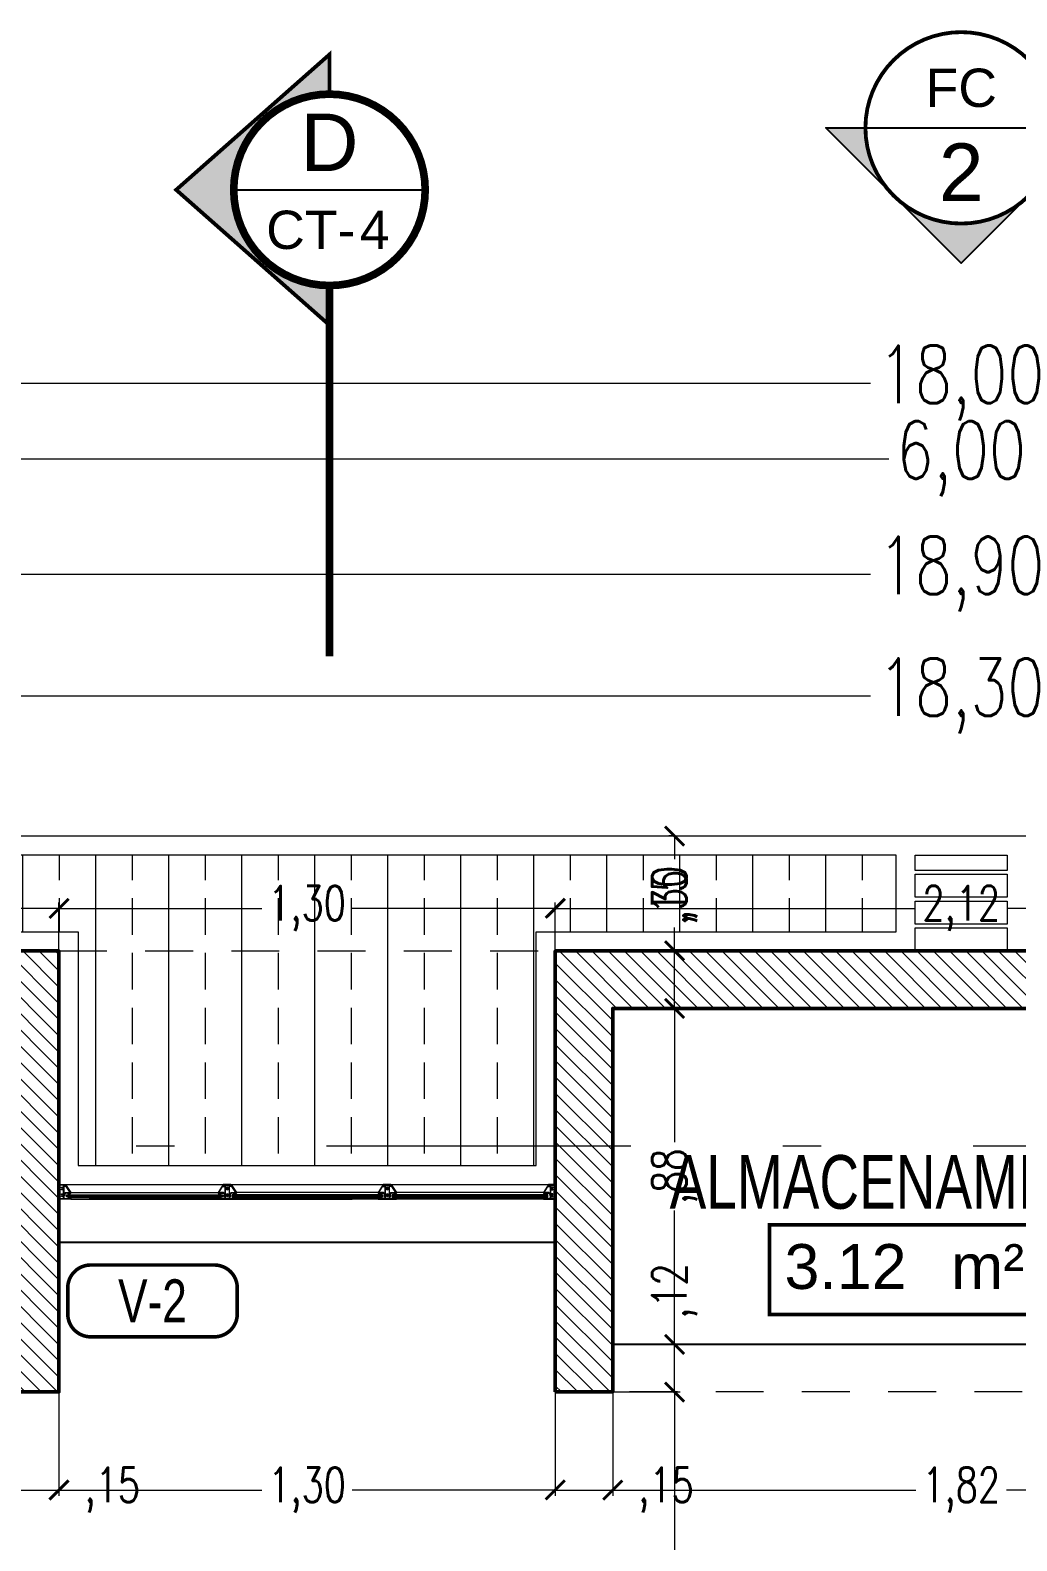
# Model space of a CAD drawing. Header units: millimetres. Extents: x 216 to 2687, y 57 to 1099.
# Drawn here: x 227.143 to 229.718, y 92.617 to 96.56 of the extents above; entities that cross this region are included whole.
import ezdxf
from ezdxf.enums import TextEntityAlignment as Align

# ---------------------------------------------------------------- set-up
doc = ezdxf.new("R2010")
doc.units = ezdxf.units.MM
doc.header["$LTSCALE"] = 0.5
doc.set_wipeout_variables(frame=1)
doc.header["$PDMODE"] = 35
doc.linetypes.add('DASHDOT2', pattern=[12.7, 6.35, -3.175, 0, -3.175])
doc.linetypes.add('HIDDEN', pattern=[0.375, 0.25, -0.125])
for name, color, linetype, lineweight in [('A-COTAS', 7, 'Continuous', 9), ('A-EJES', 7, 'DASHDOT2', 9), ('A-MUEB-FIJO', 44, 'Continuous', 15), ('A-MURO', 5, 'Continuous', 50), ('A-MURO-ACHU', 250, 'Continuous', 0), ('A-PISO', 7, 'Continuous', 15), ('A-PISO -ACHU', 55, 'Continuous', 0), ('A-PLAN-ACHU1', 105, 'Continuous', 9), ('A-PLAN-ACHU2', 146, 'Continuous', 0), ('A-PLAN-ACHU3', 250, 'Continuous', 0), ('A-PROY', 6, 'HIDDEN', 18), ('A-TEXT-ESPA', 1, 'Continuous', 9), ('A-TEXT-VENT', 2, 'Continuous', 9), ('A-VENT', 1, 'Continuous', 15), ('A-WIPEOUT', 255, 'Continuous', 0)]:
    doc.layers.add(name, color=color, linetype=linetype, lineweight=lineweight)
doc.layers.add('A-TEXT-SIMB', color=195, linetype='Continuous')
doc.layers.add('BORRADOR', color=3, linetype='Continuous', plot=False)
doc.styles.add('Cotas', font='romans.shx', dxfattribs={"width": 0.75})
doc.styles.add('ING_50', font='swisscl.ttf', dxfattribs={"height": 0.08})
doc.styles.add('ROTULO', font='swissl.ttf')
doc.styles.add('swis Lt BT', font='swissl.ttf')
doc.dimstyles.new("1-25'", dxfattribs={"dimtxt": 0.075, "dimasz": 0.05, "dimexe": 0.015, "dimexo": 0, "dimgap": 0.02, "dimtad": 0, "dimzin": 4, "dimtxsty": 'Cotas', "dimblk": 'ARCHTICK', "dimcen": 0.09, "dimclrd": 142, "dimclre": 2, "dimclrt": 2, "dimadec": 0, "dimazin": 0, "dimtfac": 1, "dimtmove": 0, "dimatfit": 3, "dimfxl": 0.1, "dimlwd": 13, "dimlwe": 9, "dimarcsym": 2})
doc.dimstyles.new("1-50'---", dxfattribs={"dimtxt": 0.15, "dimasz": 0.1, "dimexe": 0.045, "dimexo": 0, "dimgap": 0.02, "dimtad": 0, "dimzin": 4, "dimtxsty": 'Cotas', "dimblk": 'ARCHTICK', "dimcen": 0.09, "dimclrd": 40, "dimclre": 74, "dimclrt": 256, "dimadec": 0, "dimazin": 0, "dimtfac": 1, "dimtmove": 0, "dimatfit": 3, "dimfxl": 30, "dimfxlon": 1, "dimlwd": 13, "dimlwe": 9, "dimarcsym": 2})
pattern_1 = [(135, (-2414.348867, -998.31859), (-0.02121320344, -0.02121320344), [])]

# ---------------------------------------------------------------- blocks, each defined once
blk = doc.blocks.new('*U19')
at = {"layer": 'A-TEXT-SIMB'}
h = blk.add_hatch(color=256, dxfattribs=at)
edge = h.paths.add_edge_path()
edge.add_line((0.25, 0), (0.3536, 0))
edge.add_line((0.3536, 0), (0, -0.3536))
edge.add_line((0, -0.3536), (-0.3536, 0))
edge.add_line((-0.3536, 0), (-0.25, 0))
edge.add_arc((0, 0), 0.25, 180, 360)
for p, q in [((-0.25, 0), (0.25, 0)), ((0.25, 0), (0.3536, 0))]:
    blk.add_line(p, q, dxfattribs=at)
at = {"layer": 'A-TEXT-SIMB', "const_width": 0.01}
blk.add_lwpolyline([(0.25, 0, -0.999498), (-0.25, 0, -0.999498)], format="xyb", close=True, dxfattribs=at)
at = {"layer": 'A-TEXT-SIMB'}
blk.add_lwpolyline([(0.25, 0), (0.3536, 0), (0, -0.3536), (-0.3536, 0), (-0.25, 0, 1)], format="xyb", close=True, dxfattribs=at)
at = {"layer": 'A-TEXT-SIMB', "color": 0, "style": 'ROTULO'}
blk.add_text('FC', height=0.1, dxfattribs=at).set_placement((0.0001, 0.1046), align=Align.MIDDLE_CENTER)
at = {"layer": 'A-TEXT-SIMB', "color": 0, "style": 'ROTULO', "flags": 8}
blk.add_attdef('1', text='', height=0.15, dxfattribs=at).set_placement((0, -0.1157), align=Align.MIDDLE_CENTER)
blk = doc.blocks.new('*U25')
at = {"layer": 'A-TEXT-SIMB'}
h = blk.add_hatch(color=256, dxfattribs=at)
edge = h.paths.add_edge_path()
edge.add_line((0, -0.2498), (0, -0.3533))
edge.add_line((0, -0.3533), (-0.4, 0))
edge.add_line((-0.4, 0), (0, 0.3533))
edge.add_line((0, 0.3533), (0, 0.2498))
edge.add_arc((0, 0), 0.2498, 90, 270)
blk.add_line((-0.2498, 0), (0.2498, 0), dxfattribs=at)
for points, const_width in [([(0, -0.2498), (0, -0.3533), (-0.4, 0), (0, 0.3533), (0, 0.2498, 1)], 0.01), ([(0.2498, 0, -1), (-0.2498, 0, -1)], 0.02)]:
    blk.add_lwpolyline(points, format="xyb", close=True, dxfattribs=dict(at, const_width=const_width))
at = {"layer": 'A-TEXT-SIMB', "const_width": 0.02}
blk.add_lwpolyline([(0, -1.2174), (0, -0.2498)], dxfattribs=at)
at = {"layer": 'A-TEXT-SIMB', "color": 0, "style": 'ROTULO'}
blk.add_text('CT-', height=0.1, dxfattribs=at).set_placement((-0.0488, -0.1044), align=Align.MIDDLE_CENTER)
at = {"layer": 'A-TEXT-SIMB', "color": 0, "style": 'ROTULO', "flags": 8}
for tag, height, p in [('A', 0.15, (0, 0.1241)), ('1', 0.1, (0.1179, -0.1044))]:
    blk.add_attdef(tag, text='', height=height, dxfattribs=at).set_placement(p, align=Align.MIDDLE_CENTER)
blk = doc.blocks.new('IND_ESPACIO_PL')
at = {"layer": 'A-TEXT-ESPA', "color": 7, "const_width": 0.00945}
blk.add_lwpolyline([(-0.3615, 0), (-0.3615, -0.2344), (0.3615, -0.2344), (0.3615, 0)], close=True, dxfattribs=at)
at = {"layer": 'A-TEXT-ESPA', "color": 7, "style": 'swis Lt BT'}
blk.add_text('m²', height=0.11719, dxfattribs=at).set_placement((0.1124, -0.1674))
at = {"layer": 'A-TEXT-ESPA', "style": 'ING_50'}
blk.add_attdef('NOMBRE-DEL-ESPACIO', text='', height=0.14, dxfattribs=at).set_placement((0, 0), align=Align.BOTTOM_CENTER)
at = {"layer": 'A-TEXT-ESPA', "style": 'swis Lt BT'}
blk.add_attdef('00.00', text='', height=0.227, dxfattribs=at).set_placement((-0.3222, -0.1674), (0.068, -0.1674), align=Align.ALIGNED)
blk = doc.blocks.new('_ArchTick')
at = {"color": 0, "linetype": 'ByBlock', "const_width": 0.15}
blk.add_lwpolyline([(-0.5, -0.5), (0.5, 0.5)], dxfattribs=at)
blk = doc.blocks.new('*D89')
at = {"layer": 'A-COTAS', "color": 74, "linetype": 'DASHDOT2', "lineweight": 9, "transparency": 16777216}
for p, q in [((226.5728, 95.9569), (226.5728, 95.3965)), ((232.5728, 95.4415), (232.5728, 95.4865))]:
    blk.add_line(p, q, dxfattribs=at)
at = {"layer": 'A-COTAS', "color": 40, "linetype": 'Continuous', "lineweight": 13, "transparency": 16777216}
for p, q in [((226.5728, 95.4415), (229.384, 95.4415)), ((232.5728, 95.4415), (229.7615, 95.4415))]:
    blk.add_line(p, q, dxfattribs=at)
at = {"layer": 'DEFPOINTS', "color": 0, "transparency": 16777216}
for p in [(226.5728, 95.9569), (232.5728, 95.4415), (232.5728, 95.4415)]:
    blk.add_point(p, dxfattribs=at)
at = {"layer": 'A-COTAS', "color": 40, "lineweight": 13, "transparency": 16777216, "xscale": 0.1, "yscale": 0.1, "zscale": 0.1, "rotation": 180}
blk.add_blockref('_ArchTick', (226.5728, 95.4415), dxfattribs=at)
at = {"layer": 'A-COTAS', "color": 40, "lineweight": 13, "transparency": 16777216, "xscale": 0.1, "yscale": 0.1, "zscale": 0.1}
blk.add_blockref('_ArchTick', (232.5728, 95.4415), dxfattribs=at)
at = {"layer": 'A-COTAS', "transparency": 16777216, "insert": (229.5728, 95.4415), "char_height": 0.15, "attachment_point": 5, "style": 'Cotas'}
blk.add_mtext('6,00', dxfattribs=at)
blk = doc.blocks.new('*D91')
at = {"layer": 'A-COTAS', "color": 74, "linetype": 'DASHDOT2', "lineweight": 9, "transparency": 16777216}
for p, q in [((220.5728, 95.9569), (220.5728, 95.5942)), ((238.5728, 95.9569), (238.5728, 95.5942))]:
    blk.add_line(p, q, dxfattribs=at)
at = {"layer": 'A-COTAS', "color": 40, "linetype": 'Continuous', "lineweight": 13, "transparency": 16777216}
for p, q in [((220.5728, 95.6392), (229.3358, 95.6392)), ((238.5728, 95.6392), (229.8097, 95.6392))]:
    blk.add_line(p, q, dxfattribs=at)
at = {"layer": 'DEFPOINTS', "color": 0, "transparency": 16777216}
for p in [(220.5728, 95.9569), (238.5728, 95.9569), (238.5728, 95.6392)]:
    blk.add_point(p, dxfattribs=at)
at = {"layer": 'A-COTAS', "color": 40, "lineweight": 13, "transparency": 16777216, "xscale": 0.1, "yscale": 0.1, "zscale": 0.1, "rotation": 180}
blk.add_blockref('_ArchTick', (220.5728, 95.6392), dxfattribs=at)
at = {"layer": 'A-COTAS', "color": 40, "lineweight": 13, "transparency": 16777216, "xscale": 0.1, "yscale": 0.1, "zscale": 0.1}
blk.add_blockref('_ArchTick', (238.5728, 95.6392), dxfattribs=at)
at = {"layer": 'A-COTAS', "transparency": 16777216, "insert": (229.5728, 95.6392), "char_height": 0.15, "attachment_point": 5, "style": 'Cotas'}
blk.add_mtext('18,00', dxfattribs=at)
blk = doc.blocks.new('*D93')
at = {"layer": 'A-COTAS', "color": 74, "linetype": 'DASHDOT2', "lineweight": 9, "transparency": 16777216}
for p, q in [((220.4228, 94.1569), (220.4228, 94.8675)), ((238.7228, 94.1569), (238.7228, 94.8675))]:
    blk.add_line(p, q, dxfattribs=at)
at = {"layer": 'A-COTAS', "color": 40, "linetype": 'Continuous', "lineweight": 13, "transparency": 16777216}
for p, q in [((220.4228, 94.8225), (229.3358, 94.8225)), ((238.7228, 94.8225), (229.8097, 94.8225))]:
    blk.add_line(p, q, dxfattribs=at)
at = {"layer": 'DEFPOINTS', "color": 0, "transparency": 16777216}
for p in [(238.7228, 94.8225), (220.4228, 94.1569), (238.7228, 94.1569)]:
    blk.add_point(p, dxfattribs=at)
at = {"layer": 'A-COTAS', "color": 40, "lineweight": 13, "transparency": 16777216, "xscale": 0.1, "yscale": 0.1, "zscale": 0.1, "rotation": 180}
blk.add_blockref('_ArchTick', (220.4228, 94.8225), dxfattribs=at)
at = {"layer": 'A-COTAS', "color": 40, "lineweight": 13, "transparency": 16777216, "xscale": 0.1, "yscale": 0.1, "zscale": 0.1}
blk.add_blockref('_ArchTick', (238.7228, 94.8225), dxfattribs=at)
at = {"layer": 'A-COTAS', "transparency": 16777216, "insert": (229.5728, 94.8225), "char_height": 0.15, "attachment_point": 5, "style": 'Cotas'}
blk.add_mtext('18,30', dxfattribs=at)
blk = doc.blocks.new('*D95')
at = {"layer": 'A-COTAS', "color": 74, "linetype": 'DASHDOT2', "lineweight": 9, "transparency": 16777216}
for p, q in [((220.1228, 94.4569), (220.1228, 95.1855)), ((239.0228, 94.4569), (239.0228, 95.1855))]:
    blk.add_line(p, q, dxfattribs=at)
at = {"layer": 'A-COTAS', "color": 40, "linetype": 'Continuous', "lineweight": 13, "transparency": 16777216}
for p, q in [((220.1228, 95.1405), (229.3358, 95.1405)), ((239.0228, 95.1405), (229.8097, 95.1405))]:
    blk.add_line(p, q, dxfattribs=at)
at = {"layer": 'DEFPOINTS', "color": 0, "transparency": 16777216}
for p in [(239.0228, 95.1405), (220.1228, 94.4569), (239.0228, 94.4569)]:
    blk.add_point(p, dxfattribs=at)
at = {"layer": 'A-COTAS', "color": 40, "lineweight": 13, "transparency": 16777216, "xscale": 0.1, "yscale": 0.1, "zscale": 0.1, "rotation": 180}
blk.add_blockref('_ArchTick', (220.1228, 95.1405), dxfattribs=at)
at = {"layer": 'A-COTAS', "color": 40, "lineweight": 13, "transparency": 16777216, "xscale": 0.1, "yscale": 0.1, "zscale": 0.1}
blk.add_blockref('_ArchTick', (239.0228, 95.1405), dxfattribs=at)
at = {"layer": 'A-COTAS', "transparency": 16777216, "insert": (229.5728, 95.1405), "char_height": 0.15, "attachment_point": 5, "style": 'Cotas'}
blk.add_mtext('18,90', dxfattribs=at)
blk = doc.blocks.new('*D100')
at = {"layer": 'A-COTAS', "color": 2, "linetype": 'DASHDOT2', "lineweight": 9, "transparency": 16777216}
for p, q in [((225.9271, 94.1569), (225.9271, 94.2828)), ((227.2184, 94.1569), (227.2184, 94.2828))]:
    blk.add_line(p, q, dxfattribs=at)
at = {"layer": 'A-COTAS', "color": 142, "linetype": 'Continuous', "lineweight": 13, "transparency": 16777216}
for p, q in [((225.9271, 94.2678), (226.4563, 94.2678)), ((227.2184, 94.2678), (226.6892, 94.2678))]:
    blk.add_line(p, q, dxfattribs=at)
at = {"layer": 'DEFPOINTS', "color": 0, "transparency": 16777216}
for p in [(227.2184, 94.2678), (225.9271, 94.1569), (227.2184, 94.1569)]:
    blk.add_point(p, dxfattribs=at)
at = {"layer": 'A-COTAS', "color": 142, "lineweight": 13, "transparency": 16777216, "xscale": 0.05, "yscale": 0.05, "zscale": 0.05, "rotation": 180}
blk.add_blockref('_ArchTick', (225.9271, 94.2678), dxfattribs=at)
at = {"layer": 'A-COTAS', "color": 142, "lineweight": 13, "transparency": 16777216, "xscale": 0.05, "yscale": 0.05, "zscale": 0.05}
blk.add_blockref('_ArchTick', (227.2184, 94.2678), dxfattribs=at)
at = {"layer": 'A-COTAS', "color": 2, "transparency": 16777216, "insert": (226.5728, 94.2678), "char_height": 0.09, "attachment_point": 5, "style": 'Cotas'}
blk.add_mtext('1,29', dxfattribs=at)
blk = doc.blocks.new('*D101')
at = {"layer": 'A-COTAS', "color": 2, "linetype": 'DASHDOT2', "lineweight": 9, "transparency": 16777216}
for p, q in [((227.2184, 94.1569), (227.2184, 94.2828)), ((228.5134, 94.1569), (228.5134, 94.2828))]:
    blk.add_line(p, q, dxfattribs=at)
at = {"layer": 'A-COTAS', "color": 142, "linetype": 'Continuous', "lineweight": 13, "transparency": 16777216}
for p, q in [((227.2184, 94.2678), (227.7478, 94.2678)), ((228.5134, 94.2678), (227.9839, 94.2678))]:
    blk.add_line(p, q, dxfattribs=at)
at = {"layer": 'DEFPOINTS', "color": 0, "transparency": 16777216}
for p in [(228.5134, 94.2678), (227.2184, 94.1569), (228.5134, 94.1569)]:
    blk.add_point(p, dxfattribs=at)
at = {"layer": 'A-COTAS', "color": 142, "lineweight": 13, "transparency": 16777216, "xscale": 0.05, "yscale": 0.05, "zscale": 0.05, "rotation": 180}
blk.add_blockref('_ArchTick', (227.2184, 94.2678), dxfattribs=at)
at = {"layer": 'A-COTAS', "color": 142, "lineweight": 13, "transparency": 16777216, "xscale": 0.05, "yscale": 0.05, "zscale": 0.05}
blk.add_blockref('_ArchTick', (228.5134, 94.2678), dxfattribs=at)
at = {"layer": 'A-COTAS', "color": 2, "transparency": 16777216, "insert": (227.8659, 94.2678), "char_height": 0.09, "attachment_point": 5, "style": 'Cotas'}
blk.add_mtext('1,30', dxfattribs=at)
blk = doc.blocks.new('*D102')
at = {"layer": 'A-COTAS', "color": 2, "linetype": 'DASHDOT2', "lineweight": 9, "transparency": 16777216}
for p, q in [((228.5134, 94.1569), (228.5134, 94.2828)), ((230.6321, 94.1569), (230.6321, 94.2828))]:
    blk.add_line(p, q, dxfattribs=at)
at = {"layer": 'A-COTAS', "color": 142, "linetype": 'Continuous', "lineweight": 13, "transparency": 16777216}
for p, q in [((228.5134, 94.2678), (229.4499, 94.2678)), ((230.6321, 94.2678), (229.6956, 94.2678))]:
    blk.add_line(p, q, dxfattribs=at)
at = {"layer": 'DEFPOINTS', "color": 0, "transparency": 16777216}
for p in [(230.6321, 94.2678), (228.5134, 94.1569), (230.6321, 94.1569)]:
    blk.add_point(p, dxfattribs=at)
at = {"layer": 'A-COTAS', "color": 142, "lineweight": 13, "transparency": 16777216, "xscale": 0.05, "yscale": 0.05, "zscale": 0.05, "rotation": 180}
blk.add_blockref('_ArchTick', (228.5134, 94.2678), dxfattribs=at)
at = {"layer": 'A-COTAS', "color": 142, "lineweight": 13, "transparency": 16777216, "xscale": 0.05, "yscale": 0.05, "zscale": 0.05}
blk.add_blockref('_ArchTick', (230.6321, 94.2678), dxfattribs=at)
at = {"layer": 'A-COTAS', "color": 2, "transparency": 16777216, "insert": (229.5728, 94.2678), "char_height": 0.09, "attachment_point": 5, "style": 'Cotas'}
blk.add_mtext('2,12', dxfattribs=at)
blk = doc.blocks.new('*D117')
at = {"layer": 'A-COTAS', "color": 2, "linetype": 'DASHDOT2', "lineweight": 9, "transparency": 16777216}
for p, q in [((227.0684, 93.0054), (227.0684, 92.7344)), ((227.2184, 93.0054), (227.2184, 92.7344))]:
    blk.add_line(p, q, dxfattribs=at)
at = {"layer": 'A-COTAS', "color": 142, "linetype": 'Continuous', "lineweight": 13, "transparency": 16777216}
for p, q in [((227.0684, 92.7494), (227.2184, 92.7494)), ((227.2184, 92.7494), (227.2684, 92.7494))]:
    blk.add_line(p, q, dxfattribs=at)
at = {"layer": 'DEFPOINTS', "color": 0, "transparency": 16777216}
for p in [(227.0684, 93.0054), (227.2184, 93.0054), (227.2184, 92.7494)]:
    blk.add_point(p, dxfattribs=at)
at = {"layer": 'A-COTAS', "color": 142, "lineweight": 13, "transparency": 16777216, "xscale": 0.05, "yscale": 0.05, "zscale": 0.05, "rotation": 180}
blk.add_blockref('_ArchTick', (227.0684, 92.7494), dxfattribs=at)
at = {"layer": 'A-COTAS', "color": 142, "lineweight": 13, "transparency": 16777216, "xscale": 0.05, "yscale": 0.05, "zscale": 0.05}
blk.add_blockref('_ArchTick', (227.2184, 92.7494), dxfattribs=at)
at = {"layer": 'A-COTAS', "color": 2, "transparency": 16777216, "insert": (227.3575, 92.7494), "char_height": 0.09, "attachment_point": 5, "style": 'Cotas'}
blk.add_mtext(',15', dxfattribs=at)
blk = doc.blocks.new('*D118')
at = {"layer": 'A-COTAS', "color": 2, "linetype": 'DASHDOT2', "lineweight": 9, "transparency": 16777216}
for p, q in [((227.2184, 93.0054), (227.2184, 92.7344)), ((228.5134, 93.0054), (228.5134, 92.7344))]:
    blk.add_line(p, q, dxfattribs=at)
at = {"layer": 'A-COTAS', "color": 142, "linetype": 'Continuous', "lineweight": 13, "transparency": 16777216}
for p, q in [((227.2184, 92.7494), (227.7478, 92.7494)), ((228.5134, 92.7494), (227.9839, 92.7494))]:
    blk.add_line(p, q, dxfattribs=at)
at = {"layer": 'DEFPOINTS', "color": 0, "transparency": 16777216}
for p in [(227.2184, 93.0054), (228.5134, 93.0054), (228.5134, 92.7494)]:
    blk.add_point(p, dxfattribs=at)
at = {"layer": 'A-COTAS', "color": 142, "lineweight": 13, "transparency": 16777216, "xscale": 0.05, "yscale": 0.05, "zscale": 0.05, "rotation": 180}
blk.add_blockref('_ArchTick', (227.2184, 92.7494), dxfattribs=at)
at = {"layer": 'A-COTAS', "color": 142, "lineweight": 13, "transparency": 16777216, "xscale": 0.05, "yscale": 0.05, "zscale": 0.05}
blk.add_blockref('_ArchTick', (228.5134, 92.7494), dxfattribs=at)
at = {"layer": 'A-COTAS', "color": 2, "transparency": 16777216, "insert": (227.8659, 92.7494), "char_height": 0.09, "attachment_point": 5, "style": 'Cotas'}
blk.add_mtext('1,30', dxfattribs=at)
blk = doc.blocks.new('*D119')
at = {"layer": 'A-COTAS', "color": 2, "linetype": 'DASHDOT2', "lineweight": 9, "transparency": 16777216}
for p, q in [((228.5134, 93.0054), (228.5134, 92.7344)), ((228.6634, 93.0054), (228.6634, 92.7344))]:
    blk.add_line(p, q, dxfattribs=at)
at = {"layer": 'A-COTAS', "color": 142, "linetype": 'Continuous', "lineweight": 13, "transparency": 16777216}
for p, q in [((228.5134, 92.7494), (228.6634, 92.7494)), ((228.6634, 92.7494), (228.7134, 92.7494))]:
    blk.add_line(p, q, dxfattribs=at)
at = {"layer": 'DEFPOINTS', "color": 0, "transparency": 16777216}
for p in [(228.5134, 93.0054), (228.6634, 93.0054), (228.6634, 92.7494)]:
    blk.add_point(p, dxfattribs=at)
at = {"layer": 'A-COTAS', "color": 142, "lineweight": 13, "transparency": 16777216, "xscale": 0.05, "yscale": 0.05, "zscale": 0.05, "rotation": 180}
blk.add_blockref('_ArchTick', (228.5134, 92.7494), dxfattribs=at)
at = {"layer": 'A-COTAS', "color": 142, "lineweight": 13, "transparency": 16777216, "xscale": 0.05, "yscale": 0.05, "zscale": 0.05}
blk.add_blockref('_ArchTick', (228.6634, 92.7494), dxfattribs=at)
at = {"layer": 'A-COTAS', "color": 2, "transparency": 16777216, "insert": (228.8025, 92.7494), "char_height": 0.09, "attachment_point": 5, "style": 'Cotas'}
blk.add_mtext(',15', dxfattribs=at)
blk = doc.blocks.new('*D120')
at = {"layer": 'A-COTAS', "color": 2, "linetype": 'DASHDOT2', "lineweight": 9, "transparency": 16777216}
for p, q in [((228.6634, 93.0054), (228.6634, 92.7344)), ((230.4821, 93.0054), (230.4821, 92.7344))]:
    blk.add_line(p, q, dxfattribs=at)
at = {"layer": 'A-COTAS', "color": 142, "linetype": 'Continuous', "lineweight": 13, "transparency": 16777216}
for p, q in [((228.6634, 92.7494), (229.4547, 92.7494)), ((230.4821, 92.7494), (229.6908, 92.7494))]:
    blk.add_line(p, q, dxfattribs=at)
at = {"layer": 'DEFPOINTS', "color": 0, "transparency": 16777216}
for p in [(228.6634, 93.0054), (230.4821, 93.0054), (230.4821, 92.7494)]:
    blk.add_point(p, dxfattribs=at)
at = {"layer": 'A-COTAS', "color": 142, "lineweight": 13, "transparency": 16777216, "xscale": 0.05, "yscale": 0.05, "zscale": 0.05, "rotation": 180}
blk.add_blockref('_ArchTick', (228.6634, 92.7494), dxfattribs=at)
at = {"layer": 'A-COTAS', "color": 142, "lineweight": 13, "transparency": 16777216, "xscale": 0.05, "yscale": 0.05, "zscale": 0.05}
blk.add_blockref('_ArchTick', (230.4821, 92.7494), dxfattribs=at)
at = {"layer": 'A-COTAS', "color": 2, "transparency": 16777216, "insert": (229.5728, 92.7494), "char_height": 0.09, "attachment_point": 5, "style": 'Cotas'}
blk.add_mtext('1,82', dxfattribs=at)
blk = doc.blocks.new('ALN-177', base_point=(0.5588, 0.5404))
at = {"layer": 'A-PLAN-ACHU1'}
for p, q in [((0.5343, 0.5506), (0.5324, 0.5529)), ((0.5344, 0.5519), (0.5324, 0.5529)), ((0.5361, 0.5528), (0.5344, 0.5519)), ((0.5361, 0.5485), (0.5361, 0.5528)), ((0.5343, 0.5506), (0.5324, 0.5484)), ((0.5343, 0.5494), (0.5324, 0.5484)), ((0.5361, 0.5485), (0.5343, 0.5494))]:
    blk.add_line(p, q, dxfattribs=at)
at = {"layer": 'A-VENT'}
blk.add_lwpolyline([(0.5558, 0.5404), (0.5588, 0.5404), (0.5588, 0.5419), (0.5377, 0.5555), (0.5362, 0.5555), (0.5343, 0.554), (0.5343, 0.5521), (0.5362, 0.5536), (0.5362, 0.5478), (0.5343, 0.5493), (0.5343, 0.5481), (0.5362, 0.5466), (0.5362, 0.5418), (0.5332, 0.5388), (0.5295, 0.5388), (0.5295, 0.5386), (0.5305, 0.5376), (0.5342, 0.5376), (0.5377, 0.5412), (0.5377, 0.5537), (0.5561, 0.5419), (0.5541, 0.5419), (0.5541, 0.5389, 1), (0.5566, 0.5389)], format="xyb", close=True, dxfattribs=at)
blk = doc.blocks.new('ALN-292')
at = {"layer": 'A-VENT'}
blk.add_lwpolyline([(0, 0.024), (0, 0), (0.0035, 0), (0.0035, 0.0025), (0.0015, 0.0015), (0.0015, 0.0079), (0.0035, 0.0069), (0.0035, 0.008), (0.0015, 0.009), (0.0015, 0.0179), (0.007, 0.0179), (0.007, 0.015), (0.01, 0.015), (0.0092, 0.0165), (0.0085, 0.0165), (0.0085, 0.0179), (0.0365, 0.0179), (0.0365, 0.0165), (0.0358, 0.0165), (0.035, 0.015), (0.038, 0.015), (0.038, 0.024), (0.038, 0.033), (0.035, 0.033), (0.0358, 0.0315), (0.0365, 0.0315), (0.0365, 0.0301), (0.0085, 0.0301), (0.0085, 0.0315), (0.0092, 0.0315), (0.01, 0.033), (0.007, 0.033), (0.007, 0.0301), (0.0015, 0.0301), (0.0015, 0.039), (0.0035, 0.04), (0.0035, 0.0411), (0.0015, 0.0401), (0.0015, 0.0465), (0.0035, 0.0455), (0.0035, 0.048), (0, 0.048)], close=True, dxfattribs=at)
for points in [[(0.0092, 0.0274, 0.352285), (0.0065, 0.024, 0.352285), (0.0092, 0.0206), (0.0092, 0.0194), (0.0015, 0.0194), (0.0015, 0.024), (0.0015, 0.0286), (0.0092, 0.0286)], [(0.008, 0.024, 1), (0.012, 0.024, 1)], [(0.0272, 0.0274, 0.352285), (0.0245, 0.024, 0.352285), (0.0272, 0.0206), (0.0272, 0.0194), (0.0107, 0.0194), (0.0107, 0.0206, 0.352285), (0.0135, 0.024, 0.352285), (0.0107, 0.0274), (0.0107, 0.0286), (0.0272, 0.0286)], [(0.026, 0.024, 1), (0.03, 0.024, 1)], [(0.0288, 0.0206, 0.352285), (0.0315, 0.024, 0.352285), (0.0288, 0.0274), (0.0288, 0.0286), (0.0365, 0.0286), (0.0365, 0.024), (0.0365, 0.0194), (0.0288, 0.0194)]]:
    blk.add_lwpolyline(points, format="xyb", close=True, dxfattribs=at)
blk = doc.blocks.new('V-2_PL_BLQ4')
at = {"layer": 'A-PLAN-ACHU1'}
for points in [[(0.4266, 0.1175), (0.0197, 0.1175), (0.0197, 0.1235), (0.4266, 0.1235)], [(0.452, 0.1175), (0.844, 0.1175), (0.844, 0.1235), (0.452, 0.1235)], [(0.8694, 0.1175), (1.2753, 0.1175), (1.2753, 0.1235), (0.8694, 0.1235)]]:
    blk.add_lwpolyline(points, close=True, dxfattribs=at)
for points in [[(0.0282, 0.1141), (0.0239, 0.1141), (0.0249, 0.1159), (0.0239, 0.1178), (0.0261, 0.1159), (0.0283, 0.1178), (0.0273, 0.1158), (0.0282, 0.1141)], [(0.4222, 0.1141), (0.4179, 0.1141), (0.4188, 0.1159), (0.4178, 0.1178), (0.42, 0.1159), (0.4223, 0.1178), (0.4213, 0.1158), (0.4222, 0.1141)], [(0.4563, 0.1141), (0.4607, 0.1141), (0.4597, 0.1159), (0.4607, 0.1178), (0.4585, 0.1159), (0.4563, 0.1178), (0.4573, 0.1158), (0.4563, 0.1141)], [(0.8397, 0.1141), (0.8354, 0.1141), (0.8363, 0.1159), (0.8353, 0.1178), (0.8375, 0.1159), (0.8398, 0.1178), (0.8387, 0.1158), (0.8397, 0.1141)], [(0.8738, 0.1141), (0.8781, 0.1141), (0.8772, 0.1159), (0.8782, 0.1178), (0.876, 0.1159), (0.8737, 0.1178), (0.8748, 0.1158), (0.8738, 0.1141)], [(0.8737, 0.1141), (0.8781, 0.1141), (0.8771, 0.1159), (0.8781, 0.1178), (0.8759, 0.1159), (0.8737, 0.1178), (0.8747, 0.1158), (0.8737, 0.1141)], [(1.2668, 0.1141), (1.2711, 0.1141), (1.2701, 0.1159), (1.2711, 0.1178), (1.2689, 0.1159), (1.2667, 0.1178), (1.2677, 0.1158), (1.2668, 0.1141)]]:
    blk.add_lwpolyline(points, dxfattribs=at)
at = {"layer": 'A-PLAN-ACHU2'}
for points in [[(0.4266, 0.1205), (0.0197, 0.1205)], [(0.031, 0.1289), (0.4153, 0.1289)], [(0.452, 0.1205), (0.844, 0.1205)], [(0.8327, 0.1289), (0.4633, 0.1289)], [(0.8694, 0.1205), (1.2753, 0.1205)], [(1.264, 0.1289), (0.8807, 0.1289)], [(0.4153, 0.1155), (0.031, 0.1155)], [(0.031, 0.112), (0.4259, 0.112)], [(0.4153, 0.112), (0.0784, 0.112)], [(0.8327, 0.112), (0.4526, 0.112)], [(0.4633, 0.1155), (0.8327, 0.1155)], [(0.4633, 0.112), (0.7652, 0.112)], [(1.264, 0.112), (0.87, 0.112)], [(0.8807, 0.1155), (1.264, 0.1155)]]:
    blk.add_lwpolyline(points, dxfattribs=at)
at = {"layer": 'A-VENT'}
blk.add_lwpolyline([(1.295, 0.15), (1.295, 0), (0, 0), (0, 0.15)], close=True, dxfattribs=at)
for points in [[(0.0079, 0.121, 3.732051), (0.0079, 0.123), (0.0066, 0.1238), (0.0066, 0.1255), (0.0116, 0.1255), (0.0116, 0.1365), (0.0066, 0.1365), (0.0066, 0.1382), (0.0079, 0.139, 3.732051), (0.0079, 0.141), (0.0066, 0.1418), (0.0066, 0.1435), (0.0116, 0.1435), (0.0116, 0.1485), (0.0016, 0.1485), (0.0016, 0.1464), (0, 0.148), (0, 0.15), (0.016, 0.15), (0.016, 0.147), (0.0145, 0.1478), (0.0145, 0.1485), (0.0131, 0.1485), (0.0131, 0.1135), (0.022, 0.1135), (0.023, 0.1155), (0.0241, 0.1155), (0.0231, 0.1135), (0.0295, 0.1135), (0.0285, 0.1155), (0.031, 0.1155), (0.031, 0.112), (0, 0.112), (0, 0.114), (0.0016, 0.1156), (0.0016, 0.1135), (0.0116, 0.1135), (0.0116, 0.1185), (0.0066, 0.1185), (0.0066, 0.1202)], [(1.2871, 0.121, -3.732051), (1.2871, 0.123), (1.2884, 0.1238), (1.2884, 0.1255), (1.2834, 0.1255), (1.2834, 0.1365), (1.2884, 0.1365), (1.2884, 0.1382), (1.2871, 0.139, -3.732051), (1.2871, 0.141), (1.2884, 0.1418), (1.2884, 0.1435), (1.2834, 0.1435), (1.2834, 0.1485), (1.2934, 0.1485), (1.2934, 0.1464), (1.295, 0.148), (1.295, 0.15), (1.279, 0.15), (1.279, 0.147), (1.2805, 0.1478), (1.2805, 0.1485), (1.2819, 0.1485), (1.2819, 0.1135), (1.273, 0.1135), (1.272, 0.1155), (1.2709, 0.1155), (1.2719, 0.1135), (1.2655, 0.1135), (1.2665, 0.1155), (1.264, 0.1155), (1.264, 0.112), (1.295, 0.112), (1.295, 0.114), (1.2934, 0.1156), (1.2934, 0.1135), (1.2834, 0.1135), (1.2834, 0.1185), (1.2884, 0.1185), (1.2884, 0.1202)]]:
    blk.add_lwpolyline(points, format="xyb", close=True, dxfattribs=at)
at = {"layer": 'A-VENT', "xscale": -1, "rotation": 270}
for p in [(0.0159, 0.15), (0.4482, 0.15), (0.8656, 0.15)]:
    blk.add_blockref('ALN-177', p, dxfattribs=at)
at = {"layer": 'A-VENT', "rotation": 90}
for name, p in [('ALN-177', (0.4303, 0.15)), ('ALN-292', (0.4633, 0.112)), ('ALN-177', (0.8477, 0.15)), ('ALN-292', (0.8807, 0.112)), ('ALN-177', (1.2791, 0.15))]:
    blk.add_blockref(name, p, dxfattribs=at)
blk = doc.blocks.new('*D347')
at = {"layer": 'A-COTAS', "color": 2, "linetype": 'DASHDOT2', "lineweight": 9, "transparency": 16777216}
for p, q in [((228.6634, 93.0054), (228.8398, 93.0054)), ((229.0228, 88.6969), (228.8098, 88.6969))]:
    blk.add_line(p, q, dxfattribs=at)
at = {"layer": 'A-COTAS', "color": 142, "linetype": 'Continuous', "lineweight": 13, "transparency": 16777216}
for p, q in [((228.8248, 93.0054), (228.8248, 90.9644)), ((228.8248, 88.6969), (228.8248, 90.7379))]:
    blk.add_line(p, q, dxfattribs=at)
at = {"layer": 'DEFPOINTS', "color": 0, "transparency": 16777216}
for p in [(228.6634, 93.0054), (228.8248, 93.0054), (229.0228, 88.6969)]:
    blk.add_point(p, dxfattribs=at)
at = {"layer": 'A-COTAS', "color": 142, "lineweight": 13, "transparency": 16777216, "xscale": 0.05, "yscale": 0.05, "zscale": 0.05}
for p, rotation in [((228.8248, 93.0054), 90), ((228.8248, 88.6969), 270)]:
    blk.add_blockref('_ArchTick', p, dxfattribs=dict(at, rotation=rotation))
at = {"layer": 'A-COTAS', "color": 2, "transparency": 16777216, "insert": (228.8248, 90.8512), "char_height": 0.09, "attachment_point": 5, "rotation": 90, "style": 'Cotas'}
blk.add_mtext('4,31', dxfattribs=at)
blk = doc.blocks.new('*D348')
at = {"layer": 'A-COTAS', "color": 142, "linetype": 'Continuous', "lineweight": 13, "transparency": 16777216}
for p, q in [((228.8248, 93.1298), (228.8248, 93.1798)), ((228.8248, 93.0054), (228.8248, 93.1298))]:
    blk.add_line(p, q, dxfattribs=at)
at = {"layer": 'A-COTAS', "color": 2, "linetype": 'DASHDOT2', "lineweight": 9, "transparency": 16777216}
for p, q in [((228.6634, 93.1298), (228.8398, 93.1298)), ((228.6634, 93.0054), (228.8398, 93.0054))]:
    blk.add_line(p, q, dxfattribs=at)
at = {"layer": 'DEFPOINTS', "color": 0, "transparency": 16777216}
for p in [(228.6634, 93.1298), (228.8248, 93.1298), (228.6634, 93.0054)]:
    blk.add_point(p, dxfattribs=at)
at = {"layer": 'A-COTAS', "color": 142, "lineweight": 13, "transparency": 16777216, "xscale": 0.05, "yscale": 0.05, "zscale": 0.05}
for p, rotation in [((228.8248, 93.1298), 90), ((228.8248, 93.0054), 270)]:
    blk.add_blockref('_ArchTick', p, dxfattribs=dict(at, rotation=rotation))
at = {"layer": 'A-COTAS', "color": 2, "transparency": 16777216, "insert": (228.8248, 93.2689), "char_height": 0.09, "attachment_point": 5, "rotation": 90, "style": 'Cotas'}
blk.add_mtext(',12', dxfattribs=at)
blk = doc.blocks.new('*D349')
at = {"layer": 'A-COTAS', "color": 2, "linetype": 'DASHDOT2', "lineweight": 9, "transparency": 16777216}
for p, q in [((228.8248, 94.0069), (228.8098, 94.0069)), ((228.6634, 93.1298), (228.8398, 93.1298))]:
    blk.add_line(p, q, dxfattribs=at)
at = {"layer": 'A-COTAS', "color": 142, "linetype": 'Continuous', "lineweight": 13, "transparency": 16777216}
for p, q in [((228.8248, 94.0069), (228.8248, 93.6575)), ((228.8248, 93.1298), (228.8248, 93.4793))]:
    blk.add_line(p, q, dxfattribs=at)
at = {"layer": 'DEFPOINTS', "color": 0, "transparency": 16777216}
for p in [(228.8248, 94.0069), (228.8248, 94.0069), (228.6634, 93.1298)]:
    blk.add_point(p, dxfattribs=at)
at = {"layer": 'A-COTAS', "color": 142, "lineweight": 13, "transparency": 16777216, "xscale": 0.05, "yscale": 0.05, "zscale": 0.05}
for p, rotation in [((228.8248, 94.0069), 90), ((228.8248, 93.1298), 270)]:
    blk.add_blockref('_ArchTick', p, dxfattribs=dict(at, rotation=rotation))
at = {"layer": 'A-COTAS', "color": 2, "transparency": 16777216, "insert": (228.8248, 93.5684), "char_height": 0.09, "attachment_point": 5, "rotation": 90, "style": 'Cotas'}
blk.add_mtext(',88', dxfattribs=at)
blk = doc.blocks.new('*D350')
at = {"layer": 'A-COTAS', "color": 142, "linetype": 'Continuous', "lineweight": 13, "transparency": 16777216}
for p, q in [((228.8248, 94.1569), (228.8248, 94.2069)), ((228.8248, 94.0069), (228.8248, 94.1569))]:
    blk.add_line(p, q, dxfattribs=at)
at = {"layer": 'A-COTAS', "color": 2, "linetype": 'DASHDOT2', "lineweight": 9, "transparency": 16777216}
for p, q in [((228.8248, 94.1569), (228.8098, 94.1569)), ((228.8248, 94.0069), (228.8098, 94.0069))]:
    blk.add_line(p, q, dxfattribs=at)
at = {"layer": 'DEFPOINTS', "color": 0, "transparency": 16777216}
for p in [(228.8248, 94.1569), (228.8248, 94.1569), (228.8248, 94.0069)]:
    blk.add_point(p, dxfattribs=at)
at = {"layer": 'A-COTAS', "color": 142, "lineweight": 13, "transparency": 16777216, "xscale": 0.05, "yscale": 0.05, "zscale": 0.05}
for p, rotation in [((228.8248, 94.1569), 90), ((228.8248, 94.0069), 270)]:
    blk.add_blockref('_ArchTick', p, dxfattribs=dict(at, rotation=rotation))
at = {"layer": 'A-COTAS', "color": 2, "transparency": 16777216, "insert": (228.8248, 94.296), "char_height": 0.09, "attachment_point": 5, "rotation": 90, "style": 'Cotas'}
blk.add_mtext(',15', dxfattribs=at)
blk = doc.blocks.new('*D351')
at = {"layer": 'A-COTAS', "color": 2, "linetype": 'DASHDOT2', "lineweight": 9, "transparency": 16777216}
for p, q in [((228.8248, 94.4569), (228.8098, 94.4569)), ((228.8248, 94.1569), (228.8098, 94.1569))]:
    blk.add_line(p, q, dxfattribs=at)
at = {"layer": 'A-COTAS', "color": 142, "linetype": 'Continuous', "lineweight": 13, "transparency": 16777216}
for p, q in [((228.8248, 94.4569), (228.8248, 94.396)), ((228.8248, 94.1569), (228.8248, 94.2178))]:
    blk.add_line(p, q, dxfattribs=at)
at = {"layer": 'DEFPOINTS', "color": 0, "transparency": 16777216}
for p in [(228.8248, 94.4569), (228.8248, 94.4569), (228.8248, 94.1569)]:
    blk.add_point(p, dxfattribs=at)
at = {"layer": 'A-COTAS', "color": 142, "lineweight": 13, "transparency": 16777216, "xscale": 0.05, "yscale": 0.05, "zscale": 0.05}
for p, rotation in [((228.8248, 94.4569), 90), ((228.8248, 94.1569), 270)]:
    blk.add_blockref('_ArchTick', p, dxfattribs=dict(at, rotation=rotation))
at = {"layer": 'A-COTAS', "color": 2, "transparency": 16777216, "insert": (228.8248, 94.3069), "char_height": 0.09, "attachment_point": 5, "rotation": 90, "style": 'Cotas'}
blk.add_mtext(',30', dxfattribs=at)

msp = doc.modelspace()

# ---------------------------------------------------------------- hatches: boundary and pattern name
at = {"layer": 'A-MURO-ACHU'}
h = msp.add_hatch(dxfattribs=at)
h.set_pattern_fill('_USER', color=256, scale=0.03, angle=135, pattern_type=0)
h.set_pattern_definition(pattern_1)
h.paths.add_polyline_path([(227.0684, 93.0054), (227.0684, 93.3947), (227.0684, 93.3969), (226.7228, 93.3969), (226.7228, 93.5469), (227.0684, 93.5469), (227.0684, 94.0069), (226.0771, 94.0069), (226.0771, 93.5469), (226.4228, 93.5469), (226.4228, 93.3969), (226.0771, 93.3969), (226.0771, 93.0054), (225.9271, 93.0054), (225.9271, 94.1569), (227.2184, 94.1569), (227.2184, 93.0054)])
h = msp.add_hatch(dxfattribs=at)
h.set_pattern_fill('_USER', color=256, scale=0.03, angle=135, pattern_type=0)
h.set_pattern_definition(pattern_1)
h.paths.add_polyline_path([(228.5134, 93.0054), (228.6634, 93.0054), (228.6634, 94.0069), (230.4821, 94.0069), (230.4821, 93.0054), (230.6321, 93.0054), (230.6321, 94.1569), (228.5134, 94.1569), (228.5134, 93.5175)])
at = {"layer": 'A-PISO -ACHU'}
h = msp.add_hatch(dxfattribs=at)
h.set_pattern_fill('ANSI33', color=253, scale=0.03, angle=45)
h.set_pattern_definition([(90, (-2414.34887, -998.31859), (-0.1905, 4e-17), []), (90, (-2414.25362, -998.22334), (-0.1905, 4e-17), [0.09525, -0.047625])])
h.paths.add_polyline_path([(228.4634, 94.2069), (229.4028, 94.2069), (229.4028, 94.2169), (229.4028, 94.4069), (226.7428, 94.4069), (226.7428, 94.2069), (227.2684, 94.2069), (227.2684, 93.5969), (228.4634, 93.5969)])

# ---------------------------------------------------------------- linework, layer by layer
at = {"layer": 'A-EJES', "ltscale": 0.25}
msp.add_line((240.5228, 93.6469), (218.6228, 93.6469), dxfattribs=at)
at = {"layer": 'A-MUEB-FIJO'}
msp.add_lwpolyline([(230.4821, 94.0069), (230.4821, 93.1298), (228.6634, 93.1298), (228.6634, 94.0069)], close=True, dxfattribs=at)
at = {"layer": 'A-MURO'}
for points in [[(227.0684, 93.0054), (227.0684, 93.3947), (227.0684, 93.3969), (226.7228, 93.3969), (226.7228, 93.5469), (227.0684, 93.5469), (227.0684, 94.0069), (226.0771, 94.0069), (226.0771, 93.5469), (226.4228, 93.5469), (226.4228, 93.3969), (226.0771, 93.3969), (226.0771, 93.0054), (225.9271, 93.0054), (225.9271, 94.1569), (227.2184, 94.1569), (227.2184, 93.0054)], [(228.5134, 93.0054), (228.6634, 93.0054), (228.6634, 94.0069), (230.4821, 94.0069), (230.4821, 93.0054), (230.6321, 93.0054), (230.6321, 94.1569), (228.5134, 94.1569), (228.5134, 93.5175)]]:
    msp.add_lwpolyline(points, close=True, dxfattribs=at)
at = {"layer": 'A-PISO'}
msp.add_lwpolyline([(220.1228, 94.4569), (239.0228, 94.4569), (239.0228, 83.8969), (220.1228, 83.8969)], close=True, dxfattribs=at)
msp.add_lwpolyline([(221.0428, 93.5469), (222.3378, 93.5469), (222.3378, 94.1569), (224.6321, 94.1569), (224.6321, 93.5469), (225.9271, 93.5469), (225.9271, 94.1569), (227.2184, 94.1569), (227.2184, 93.5469), (228.5134, 93.5469), (228.5134, 94.1569), (230.6321, 94.1569), (230.6321, 93.5469), (231.9271, 93.5469), (231.9271, 94.1569), (233.2184, 94.1569)], dxfattribs=at)
at = {"layer": 'A-PISO -ACHU', "color": 253}
msp.add_lwpolyline([(228.4634, 94.2069), (229.4028, 94.2069), (229.4028, 94.2169), (229.4028, 94.4069), (226.7428, 94.4069), (226.7428, 94.2069), (227.2684, 94.2069), (227.2684, 93.5969), (228.4634, 93.5969)], close=True, dxfattribs=at)
at = {"layer": 'A-PLAN-ACHU3', "color": 253}
for points in [[(229.6928, 94.3669), (229.4528, 94.3669), (229.4528, 94.4069), (229.6928, 94.4069)], [(229.6928, 94.2969), (229.4528, 94.2969), (229.4528, 94.3569), (229.6928, 94.3569)], [(229.6928, 94.2269), (229.4528, 94.2269), (229.4528, 94.2869), (229.6928, 94.2869)], [(229.6928, 94.1569), (229.4528, 94.1569), (229.4528, 94.2169), (229.6928, 94.2169)]]:
    msp.add_lwpolyline(points, close=True, dxfattribs=at)
at = {"layer": 'BORRADOR'}
msp.add_lwpolyline([(227.0684, 93.0054), (227.2184, 93.0054), (227.2184, 93.3969), (228.5134, 93.3969), (228.5134, 93.0054), (228.6634, 93.0054), (228.6634, 93.1298), (230.4821, 93.1298), (230.4821, 93.0054), (230.6321, 93.0054), (230.6321, 93.3969), (232.4978, 93.3969)], dxfattribs=at)

# ---------------------------------------------------------------- block references
at = {"layer": 'A-TEXT-ESPA', "color": 0}
ref = msp.add_blockref('IND_ESPACIO_PL', (229.4338, 93.4417), dxfattribs=at)
ref.add_attrib('00.00', '3.12', (229.1116, 93.2743), dxfattribs={"height": 0.11719, "style": 'swis Lt BT'})
ref.add_attrib('NOMBRE-DEL-ESPACIO', 'ALMACENAMIETO', dxfattribs={"height": 0.14, "style": 'ING_50'}).set_placement((229.4338, 93.4417), align=Align.BOTTOM_CENTER)
at = {"layer": 'A-TEXT-SIMB', "color": 0}
ref = msp.add_blockref('*U19', (229.5728, 96.3054), dxfattribs=at)
ref.add_attrib('1', '2', dxfattribs={"color": 0, "height": 0.15, "style": 'ROTULO'}).set_placement((229.5728, 96.1897), align=Align.MIDDLE_CENTER)
ref = msp.add_blockref('*U25', (227.9242, 96.1436), dxfattribs=at)
ref.add_attrib('A', 'D', dxfattribs={"color": 0, "height": 0.15, "style": 'ROTULO'}).set_placement((227.9242, 96.2676), align=Align.MIDDLE_CENTER)
ref.add_attrib('1', '4', dxfattribs={"color": 0, "height": 0.1, "style": 'ROTULO'}).set_placement((228.0421, 96.0392), align=Align.MIDDLE_CENTER)
at = {"layer": 'A-VENT'}
msp.add_blockref('V-2_PL_BLQ4', (227.2184, 93.3969), dxfattribs=at)

# ---------------------------------------------------------------- dimensions: what is measured, and where the dimension line sits
at = {"layer": 'A-COTAS'}
for base, p1, p2, picture, middle in [((238.5728, 95.6392), (220.5728, 95.9569), (238.5728, 95.9569), '*D91', (229.5728, 95.6392)), ((232.5728, 95.4415), (226.5728, 95.9569), (232.5728, 95.4415), '*D89', (229.5728, 95.4415)), ((239.0228, 95.1405), (220.1228, 94.4569), (239.0228, 94.4569), '*D95', (229.5728, 95.1405)), ((238.7228, 94.8225), (220.4228, 94.1569), (238.7228, 94.1569), '*D93', (229.5728, 94.8225))]:
    dim = msp.add_linear_dim(base=base, p1=p1, p2=p2, dimstyle="1-50'---", dxfattribs=at)
    dim.commit()
    dim.dimension.update_dxf_attribs({"geometry": picture, "text_midpoint": middle})
for base, p1, p2, picture, middle in [((228.8248, 94.4569), (228.8248, 94.1569), (228.8248, 94.4569), '*D351', (228.8248, 94.3069)), ((228.8248, 94.1569), (228.8248, 94.0069), (228.8248, 94.1569), '*D350', (228.8248, 94.296)), ((228.8248, 94.0069), (228.6634, 93.1298), (228.8248, 94.0069), '*D349', (228.8248, 93.5684)), ((228.8248, 93.1298), (228.6634, 93.0054), (228.6634, 93.1298), '*D348', (228.8248, 93.2689)), ((228.8248, 93.0054), (229.0228, 88.6969), (228.6634, 93.0054), '*D347', (228.8248, 90.8512))]:
    dim = msp.add_linear_dim(base=base, p1=p1, p2=p2, angle=90, dimstyle="1-25'", override={"dimtxt": 0.09}, dxfattribs=at)
    dim.commit()
    dim.dimension.update_dxf_attribs({"geometry": picture, "text_midpoint": middle})
for base, p1, p2, picture, middle in [((227.2184, 94.2678), (225.9271, 94.1569), (227.2184, 94.1569), '*D100', (226.5728, 94.2678)), ((228.51336117, 94.26781811), (227.21836115, 94.15691694), (228.51336117, 94.15691693), '*D101', (227.86586116, 94.26781811)), ((230.6321, 94.2678), (228.5134, 94.1569), (230.6321, 94.1569), '*D102', (229.5728, 94.2678)), ((227.2184, 92.7494), (227.0684, 93.0054), (227.2184, 93.0054), '*D117', (227.3575, 92.7494)), ((228.51336117, 92.74942887), (227.21836115, 93.00540586), (228.51336117, 93.00540586), '*D118', (227.86586116, 92.74942887)), ((228.6634, 92.7494), (228.5134, 93.0054), (228.6634, 93.0054), '*D119', (228.8025, 92.7494)), ((230.4821, 92.7494), (228.6634, 93.0054), (230.4821, 93.0054), '*D120', (229.5728, 92.7494))]:
    dim = msp.add_linear_dim(base=base, p1=p1, p2=p2, dimstyle="1-25'", override={"dimtxt": 0.09}, dxfattribs=at)
    dim.commit()
    dim.dimension.update_dxf_attribs({"geometry": picture, "text_midpoint": middle})

# ---------------------------------------------------------------- next in the draw order: wipeouts: each hides what was drawn before it
msp.add_wipeout([(227.3012, 93.3369), (227.6237, 93.3369), (227.6661, 93.3193), (227.6837, 93.2769), (227.6837, 93.2094), (227.6661, 93.1669), (227.6237, 93.1494), (227.3012, 93.1494), (227.2588, 93.1669), (227.2412, 93.2094), (227.2412, 93.2769), (227.2588, 93.3193)]).dxf.layer = 'A-WIPEOUT'

# ---------------------------------------------------------------- next in the draw order: linework, layer by layer
at = {"layer": 'A-PROY'}
msp.add_lwpolyline([(227.2184, 94.1569), (231.9276, 94.1569), (231.9267, 93.3969), (230.6321, 93.3969), (230.6321, 93.0054), (228.5134, 93.0054), (228.5134, 93.3969), (227.2184, 93.3969)], close=True, dxfattribs=at)
at = {"layer": 'A-TEXT-VENT', "const_width": 0.00938}
msp.add_lwpolyline([(227.2412, 93.2769), (227.2412, 93.2094, 0.414214), (227.3012, 93.1494), (227.6237, 93.1494, 0.414214), (227.6837, 93.2094), (227.6837, 93.2769, 0.414214), (227.6237, 93.3369), (227.3012, 93.3369, 0.414214)], format="xyb", close=True, dxfattribs=at)

# ---------------------------------------------------------------- next in the draw order: texts
at = {"layer": 'A-TEXT-VENT', "color": 1, "style": 'ING_50'}
msp.add_attdef('V-2', text='AA', height=0.1125, dxfattribs=at).set_placement((227.4624, 93.2431), align=Align.MIDDLE_CENTER)

doc.saveas('drawing.dxf')
